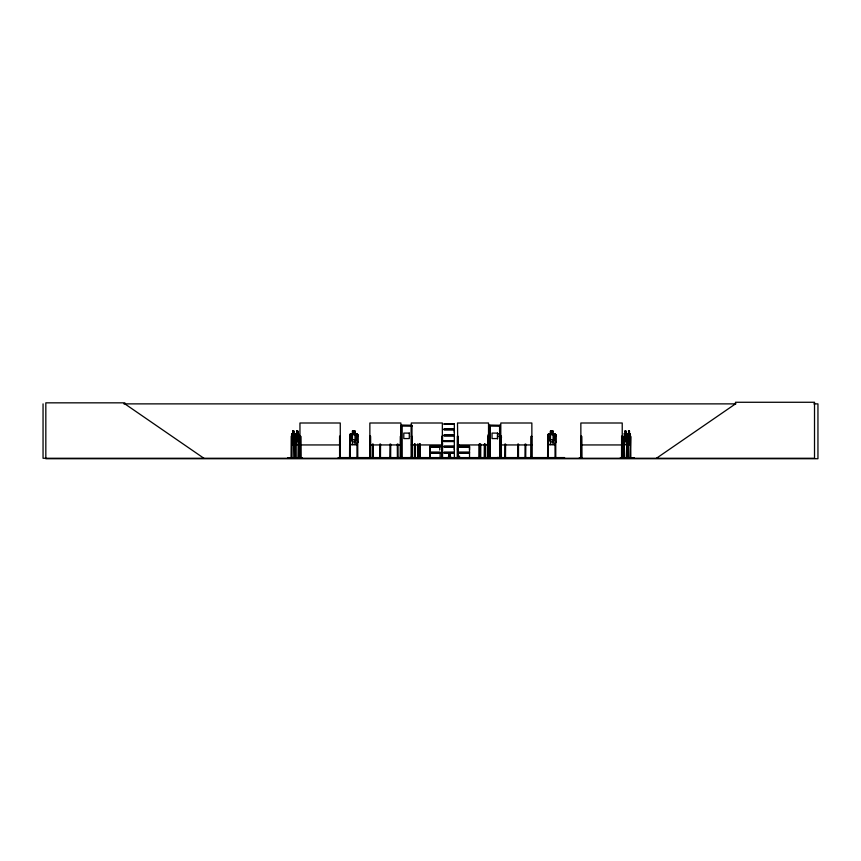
<?xml version="1.0" encoding="UTF-8"?>
<svg xmlns="http://www.w3.org/2000/svg" width="861" height="861" viewBox="0 0 861 861"><rect width="100%" height="100%" fill="white"/><g stroke="black" fill="none" stroke-linecap="round" stroke-linejoin="round"><path stroke-width="1.29" d="M429.897 452.176L429.897 447.128M454.328 449.657L454.328 447.128L444.082 447.128M454.328 432.394L454.328 429.876L444.082 429.876M469.514 449.657L469.514 447.128L459.257 447.128M449.108 458.203L449.324 453.004L448.861 458.203M626.388 444.61L626.7 441.93M626.786 441.93L626.474 444.61L624.279 444.61L623.999 441.93M629.983 444.61L630.295 441.93M630.403 441.93L630.091 444.61L627.873 444.61L627.701 441.93M429.865 458.256L429.887 453.187L440.154 453.187L440.154 458.052M294.419 444.61L294.408 433.729M298.433 444.61L298.423 433.729M298.842 441.919L298.519 444.61L295.926 444.61L295.678 441.93M620.275 457.858L634.449 457.858M627.895 458.256L627.927 436.333M628.024 458.203L627.992 457.471M448.42 458.203L449.593 453.004L450.927 458.224M291.47 458.256L291.578 434.687L292.729 433.729M291.621 458.203L291.675 457.471M287.596 457.858L302.459 457.858M448.247 458.203L449.141 453.004M294.29 439.756L293.762 441.919L292.762 441.919L292.729 431.027M366.937 457.858L372.802 457.826M372.533 458.213L372.501 444.072M417.359 457.826L417.445 457.471M454.371 457.848L460.678 458.256M408.405 458.203L423.214 457.858L398.169 457.848L404.035 458.203M408.415 457.848L423.214 457.858M476.284 458.203L503.545 457.815L497.766 458.267L497.615 457.471M497.464 458.213L497.443 457.471M497.723 457.858L504.761 457.697M624.365 433.729L624.064 458.267L624.311 436.333M627.658 458.267L627.981 433.729M357.724 441.919L356.82 444.524L350.61 444.524M357.853 441.919L356.885 444.61L350.545 444.61L349.706 441.93M554.893 444.61L555.819 441.93L554.936 444.61L548.554 444.61L547.725 441.93M294.785 441.93L294.494 444.61L291.911 444.61L291.997 433.729M582.208 457.815L579.367 458.16L582.219 458.267M429.79 458.138L469.536 458.052L469.525 453.187L459.257 453.187M349.544 457.858L349.706 434.687L350.567 433.729L352.504 433.729M389.785 458.213L389.99 444.072M517.601 458.203L517.762 444.072M628.541 433.815L628.541 441.919L629.38 441.919L629.832 439.756L629.38 433.815M498.433 433.729L497.583 434.687L497.529 438.906M436.893 458.246L436.301 458.246L439.325 457.826M438.497 458.235L439.422 458.256M438.658 458.235L439.745 457.589M446.278 458.256L446.558 457.621M446.515 458.256L447.86 458.224L447.053 457.815M451.272 457.815L449.582 458.256M458.267 458.127L457.621 457.471M459.968 458.117L460.818 458.246M411.902 425.528L411.902 458.267L412.042 436.333L411.31 436.333M500.133 425.528L489.328 425.356L500.306 425.388L500.306 458.267L500.133 425.356M444.05 440.8L454.35 441.058M458.827 444.728L458.375 447.505A1.83 1.83 0 0 0 457.987 450.378L458.375 457.428M656.448 458.267L735.488 403.874L735.488 402.27L814.517 402.27L814.517 458.267L43.05 458.267L43.05 403.874M352.504 433.815L351.148 434.719L351.148 439.756L352.504 441.919L355.023 441.919L356.368 439.756L356.368 434.719L355.023 433.815M550.513 433.815L549.157 434.719L549.157 439.756L550.513 441.919L553.031 441.919L554.376 439.756L554.376 434.719L553.031 433.815M454.113 458.213L450.647 457.815M476.316 457.815L491.502 458.213L476.337 458.267M438.873 458.117L439.411 458.117M439.239 458.256L438.712 458.02M451.175 458.224L450.271 458.246L449.517 453.004L449.722 458.235L450.884 458.074M457.74 458.127L458.289 458.256M457.923 458.117L457.503 422.999L488.531 422.999L488.531 458.267M372.296 458.213L372.415 457.471M123.855 403.874L735.897 403.874M813.914 403.874L817.95 403.874L817.95 458.73L45.827 458.73L45.827 402.84L124.867 402.84L124.867 403.874L203.896 458.267M444.072 423.795L454.35 423.795M444.072 423.978L454.35 423.999L454.328 428.864L444.082 428.864M444.093 424.301L454.328 424.301M412.075 425.356L401.108 425.356L412.075 425.528M401.108 426.044L412.075 426.044M489.328 426.044L500.306 426.044M444.007 429.208L454.414 429.208M444.007 429.521L454.414 429.521M296.668 431.027L297.809 431.027L298.315 434.719L297.777 441.919L296.787 441.919L296.249 439.756L296.744 431.027M628.519 431.027L629.499 431.027L629.466 433.815M292.686 431.113L293.762 431.113M296.701 431.113L297.777 431.113L297.691 433.815M352.504 431.113L355.023 431.113L355.066 444.61M553.031 431.113L550.513 431.113L550.513 444.61M624.925 431.113L625.85 431.113M628.541 431.113L629.466 431.113M293.579 431.565L292.944 431.565L293.579 432.47M297.605 431.565L296.959 431.565L297.605 432.47M625.613 431.565L625.075 431.565L625.613 432.47M293.719 433.729L294.484 433.729M296.744 433.729L295.936 433.729L295.635 434.73L295.667 458.267M297.734 433.729L298.509 433.729M355.066 433.718L356.906 433.718L357.853 434.783M550.513 433.729L548.575 433.729L547.725 434.687L547.607 458.267M553.074 433.718L554.914 433.718L555.862 434.665L555.862 442.037M624.279 433.729L624.978 433.729M625.796 433.729L626.464 433.729M628.595 433.729L627.701 434.687M629.413 433.729L630.403 434.676L630.381 458.267M291.933 433.815L294.473 433.815M295.947 433.815L298.487 433.815M548.618 433.815L554.914 433.718M624.3 433.815L626.453 433.815M627.917 433.815L630.069 433.815M294.387 433.815L294.86 434.676M298.412 433.815L298.885 434.676M626.84 458.256L626.786 434.676L626.496 458.267L626.453 457.471L627.077 458.267L626.507 436.333M630.317 434.676L629.994 433.729M352.504 434.719L355.023 434.719M550.513 434.719L553.031 434.719M444.082 434.913L454.339 434.913L454.339 429.876M444.007 435.268L454.414 435.268M444.007 435.58L454.414 435.58M444.082 435.935L454.339 435.935L454.339 440.789L444.093 440.66L454.35 440.8M294.742 436.333L294.193 436.333L294.161 458.267M298.745 436.333L298.476 458.213M340.375 436.333L339.578 436.333L339.611 458.267M349.663 436.333L350.405 436.333L350.319 458.267M357.724 436.333L356.971 436.333L356.981 458.267L356.895 457.471M369.864 436.333L370.585 436.333L370.65 458.267M401.097 436.333L400.376 436.333L400.311 458.267M488.531 436.333L487.81 436.333L487.746 458.267M497.529 436.333L498.271 436.333M531.85 436.333L531.119 436.333L531.119 458.267M547.671 436.333L548.414 436.333L548.328 458.267M555.732 436.333L554.99 436.333L555.076 458.267M621.524 436.333L622.32 436.333M624.064 436.333L624.612 458.267M295.678 437.237L298.907 437.237M627.594 437.237L630.317 437.237M352.504 439.756L355.023 439.756M550.513 439.756L553.031 439.756M444.072 441.23L454.35 441.23L454.328 446.116L444.082 446.116M444.093 441.553L454.328 441.553M291.664 441.93L291.911 444.61M291.933 444.524L294.473 444.524M295.947 444.524L298.487 444.524M554.828 444.524L548.618 444.524L547.811 441.919L547.811 434.73M624.3 444.524L626.453 444.524M627.917 444.524L630.069 444.524M299.951 444.943L340.256 444.943M369.864 444.943L400.892 444.943M411.31 444.943L442.339 444.943M457.503 444.943L488.531 444.943M500.811 444.943L531.85 444.943M580.852 444.943L622.223 444.943M429.887 446.116L440.154 446.116M459.257 446.116L469.525 446.116M429.822 446.472L440.229 446.472M444.007 446.472L454.414 446.472M459.193 446.472L469.6 446.472M429.822 446.784L440.229 446.784M444.007 446.784L454.414 446.784M459.193 446.784L469.6 446.784M440.154 447.128L429.887 447.128L429.887 452.176L440.154 452.176M444.082 452.176L454.339 452.176L454.339 447.128M459.257 452.176L469.525 452.176L469.525 447.128M429.822 452.52L440.229 452.52M444.007 452.52L454.414 452.52M459.193 452.52L469.6 452.52M429.822 452.832L440.229 452.832M444.007 452.832L454.414 452.832M459.193 452.832L469.6 452.832M444.082 453.187L454.339 453.187L454.414 458.267M459.72 456.222L458.881 456.222L458.881 457.826M457.923 457.062L458.515 458.235M291.233 457.471L291.922 457.471M294.118 457.471L294.817 457.471M295.269 457.471L295.926 458.267M298.121 457.471L298.789 458.267L298.767 434.719M299.876 457.471L300.833 457.471M580.777 457.471L581.735 457.471M623.999 457.471L624.645 457.471M627.594 457.471L628.239 457.471M630.08 457.471L630.726 457.471M338.793 458.267L342.108 458.213L338.9 458.213M350.492 457.697L356.895 457.697M373.33 457.697L379.723 457.697M390.819 457.697L397.212 457.697M404.013 457.826L398.169 457.848M439.648 457.826L448.732 458.267M518.591 457.697L524.984 457.697M528.945 457.826L534.735 457.848M548.5 457.697L554.904 457.697M342.054 457.858L338.814 457.815M469.514 457.912L429.897 457.912L429.897 453.187M579.367 457.858L582.165 457.858M499.757 434.654L501.597 437.184M450.54 458.256L449.539 453.004L450.712 457.912M505.784 458.213L505.676 457.471M489.446 458.16L489.5 425.356M488.262 458.203L488.187 434.676M488.607 458.213L488.596 457.471M418.468 458.213L418.274 444.072M401.215 458.16L401.269 425.356M357.95 458.213L357.81 457.471M621.351 458.213L621.448 457.471L622.406 457.471L622.406 458.267M488.026 458.203L488.015 436.333M417.617 458.213L417.531 444.072M554.871 433.729L555.862 434.783M489.5 425.528L489.328 458.267M401.269 425.528L401.108 458.267M356.82 433.815L357.724 434.719L357.778 458.267M626.377 433.729L626.754 434.719M298.455 458.16L298.369 457.471M627.647 441.919L627.981 444.61M624.107 441.919L624.354 444.61M449.41 453.004L449.517 455.598M630.801 458.267L630.661 436.333L630.112 458.267M630.478 457.471L630.521 458.267M628.595 431.027L628.627 433.815M628.175 444.072L628.207 458.267M625.85 433.815L625.882 431.027L624.892 431.027L624.925 441.919L625.764 441.919L626.216 439.756L625.764 431.113M624.44 457.471L624.343 458.267M622.266 458.267L622.223 422.999L580.852 422.999L580.906 458.267M622.126 457.471L622.116 458.267M621.728 457.471L621.717 458.267M621.62 436.333L621.545 458.267M581.735 458.267L581.649 436.333L580.852 436.333L581.067 458.267M581.552 436.333L581.638 458.267M581.455 457.471L581.444 458.267M564.536 458.267L564.536 457.589L338.244 457.589L338.244 458.267M562.933 457.589L562.933 458.267M555.732 434.719L555.786 458.267M554.904 457.471L554.904 458.267M553.074 444.61L553.117 431.027L550.416 431.027L550.416 433.729M548.5 457.471L548.5 458.267M547.757 457.471L547.757 458.267M531.904 458.267L531.85 422.999L500.811 422.999L500.758 458.267M531.646 436.333L531.646 458.267M531.441 457.471L531.56 458.267M531.323 436.333L531.259 458.267M531.054 457.471L531.054 458.267M525.899 457.471L525.899 458.267M525.813 444.072L525.727 458.267M525.156 457.471L525.156 458.267M525.07 444.072L524.984 458.267M518.591 457.471L518.591 458.267M518.505 444.072L518.505 458.267M517.848 457.471L517.848 458.267M511.283 457.589L511.283 458.267M509.68 457.589L509.68 458.267M505.59 444.072L505.504 458.267M504.933 457.471L504.933 458.267M504.847 444.072L504.761 458.267M501.403 458.267L501.339 436.333L500.618 436.333L500.65 458.267L500.553 457.471M501.145 436.333L501.199 458.267M501.027 457.471L500.941 458.267M498.271 457.471L498.358 458.267M498.185 457.471L498.185 458.267M488.327 436.333L488.327 458.267M487.358 444.072L487.358 458.267M487.272 457.471L487.272 458.267M485.184 457.471L485.184 458.267L485.12 444.072M484.915 444.072L484.915 458.267M484.678 457.471L484.711 458.267M484.592 444.072L484.528 458.267M484.388 444.072L484.334 458.267M480.868 457.471L480.868 458.267M480.782 444.072L480.696 458.267M480.126 457.471L480.126 458.267M480.04 444.072L479.954 458.267M479.911 444.072L479.771 458.267M479.717 444.072L479.62 458.267L479.502 457.471M479.383 444.072L479.383 458.267M479.19 444.072L479.125 458.267M461.69 457.589L461.69 458.267M457.815 436.333L457.977 458.235L458.02 436.333L457.299 436.333L457.234 458.267M446.601 457.621L446.698 458.267M442.543 458.267L442.543 436.333L441.811 436.333L441.758 458.267M442.339 458.267L442.339 422.999L411.31 422.999L411.386 458.267L411.45 425.356M442.22 457.471L442.102 458.267M442.016 436.333L441.951 458.267M420.286 444.072L420.351 458.267M420.093 444.072L420.093 458.267M419.888 457.471L419.964 458.267M419.77 444.072L419.705 458.267M419.565 444.072L419.501 458.267M418.188 457.471L418.188 458.267M415.217 457.471L415.217 458.267M415.153 444.072L415.013 458.267M414.948 444.072L414.862 458.267L414.754 457.471M414.625 444.072L414.625 458.267M414.432 444.072L414.432 458.267M411.752 457.471L411.633 458.267M410.955 457.471L411.041 458.267M410.869 457.471L410.869 458.267M401.786 425.356L401.786 458.267L401.732 425.356M400.892 458.267L400.892 422.999L369.864 422.999L369.886 458.267L369.8 457.471M400.774 457.471L400.666 458.267M400.569 436.333L400.516 458.267M398.04 444.072L398.126 458.267M397.954 457.471L397.954 458.267M397.298 444.072L397.384 458.267M397.212 457.471L397.212 458.267M393.111 457.589L393.111 458.267M391.507 457.589L391.507 458.267M390.819 457.471L390.819 458.267M390.733 444.072L390.646 458.267M380.637 457.471L380.637 458.267M380.551 444.072L380.465 458.267M379.895 457.471L379.895 458.267M379.809 444.072L379.723 458.267M373.243 444.072L373.33 458.267M373.157 457.471L373.157 458.267M370.381 436.333L370.445 458.267M370.295 457.471L370.262 458.267M370.069 436.333L370.069 458.267M357.853 434.665L357.853 442.037M356.906 433.718L350.61 433.815L349.803 434.73L349.803 441.919M355.152 433.836L355.109 431.027L352.407 431.027L352.504 444.61M350.492 457.471L350.492 458.267M349.749 457.471L349.749 458.267M340.45 457.471L340.45 458.267M340.332 458.267L340.256 422.999L299.951 422.999L299.983 458.267M340.17 457.471L340.149 458.267M339.686 436.333L339.847 458.267M300.833 458.267L300.747 436.333L299.951 436.333L300.166 458.267M300.64 436.333L300.715 458.267M300.521 457.471L300.543 458.267M298.186 444.072L298.154 458.267M295.893 458.267L295.893 436.333L295.345 436.333L295.334 458.267M295.517 457.471L295.517 458.267M294.785 434.676L294.742 458.267M294.484 436.333L294.57 458.267M294.419 458.267L293.795 431.027L292.643 431.027L292.643 433.729M293.719 431.027L293.676 433.815M291.89 458.267L291.857 436.333L291.298 436.333L291.255 458.267M439.616 448.172A1.83 1.83 0 0 1 439.616 450.002M626.248 440.907L625.463 438.389C624.871 446.848 623.407 432.652 625.764 434.719L625.764 439.756L624.925 439.756L624.914 434.654L625.452 437.184C626.969 430.532 625.043 439.433 626.248 440.907M294.085 440.907L293.16 438.389L292.234 441.015L292.923 437.797L292.31 434.665L293.138 437.184L294.042 434.708L293.364 437.808L294.085 440.907M499.638 458.203L499.617 425.356L499.681 458.181M437.044 458.02L437.044 458.117M354.571 431.565L352.945 431.565L352.945 432.47L354.571 432.47L354.571 431.565M552.579 431.565L550.965 431.565L550.965 432.47L552.579 432.47L552.579 431.565M629.24 431.565L628.691 432.47L629.24 431.565M409.287 433.094L403.798 433.094L403.798 438.572L409.287 438.572L409.287 433.094M497.518 433.094L492.029 433.094L492.029 438.572L497.518 438.572L497.518 433.094M293.762 434.719L292.762 434.719L292.762 439.756L293.762 439.756L293.762 434.719M297.777 434.719L296.787 434.719L296.787 439.756L297.777 439.756L297.777 434.719M629.38 434.719L628.541 434.719L628.541 439.756L629.38 439.756L629.38 434.719M490.006 458.203L489.963 425.356L490.017 458.246M410.213 458.267L410.213 457.471L410.127 458.267"/></g></svg>
